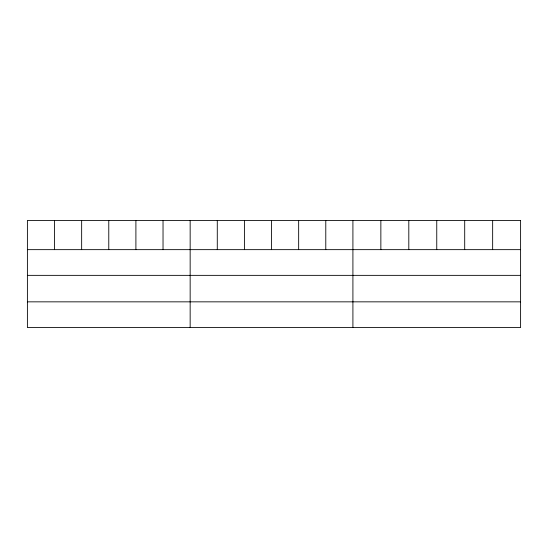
<?xml version="1.0" encoding="UTF-8"?>
<svg xmlns="http://www.w3.org/2000/svg" width="548" height="548" viewBox="0 0 548 548"><rect width="100%" height="100%" fill="white"/><g stroke="black" fill="none" stroke-linecap="round" stroke-linejoin="round"><path stroke-width="0.82" d="M27.4 249.648L520.6 249.648M27.4 275.356L520.6 275.356M27.4 301.845L520.6 301.845M492.652 220.44L492.652 249.648M464.704 220.44L464.704 249.648M436.756 220.44L436.756 249.648M408.808 220.44L408.808 249.648M380.86 220.44L380.86 249.648M352.912 220.44L352.912 327.56M325.786 220.44L325.786 249.648M298.66 220.44L298.66 249.648M271.534 220.44L271.534 249.648M244.408 220.44L244.408 249.648M217.282 220.44L217.282 249.648M190.156 220.44L190.156 327.56M163.03 220.44L163.03 249.648M135.904 220.44L135.904 249.648M108.778 220.44L108.778 249.648M81.652 220.44L81.652 249.648M54.526 220.44L54.526 249.648M520.6 220.44L27.4 220.44L27.4 327.56L520.6 327.56L520.6 220.44"/></g></svg>
